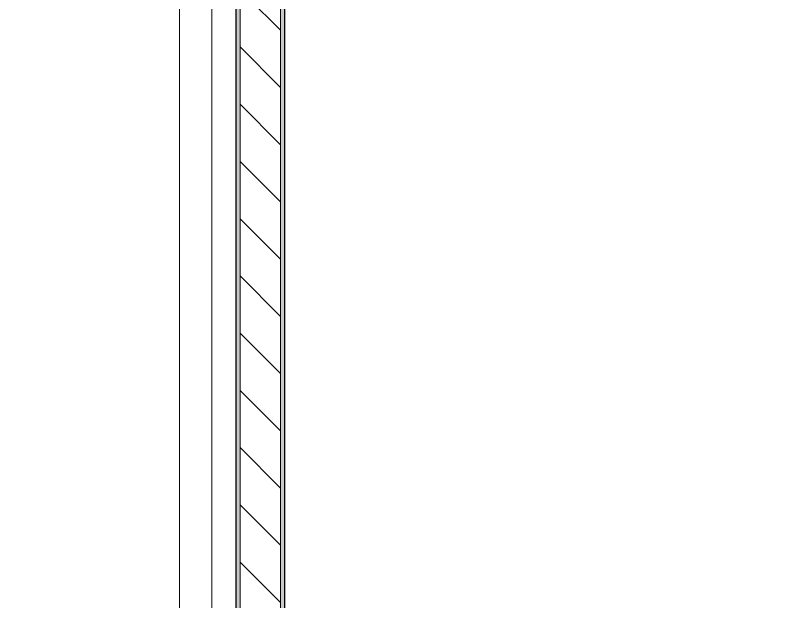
# Model space of a CAD drawing. Header units: millimetres. Extents: x -1113 to 415037, y -3642 to 354837.
# Drawn here: x 398967 to 402777, y 16234 to 19131 of the extents above; entities that cross this region are included whole.
import ezdxf

# ---------------------------------------------------------------- set-up
doc = ezdxf.new("R2010")
doc.units = ezdxf.units.MM
for name, color, linetype, lineweight in [('A-AREA-BNDY', 7, 'Continuous', 5), ('A-FLOR', 7, 'Continuous', 9), ('A-WALL', 7, 'Continuous', 5), ('I-WALL', 7, 'Continuous', 5), ('Оси', 7, 'Continuous', 9)]:
    doc.layers.add(name, color=color, linetype=linetype, lineweight=lineweight)
doc.layers.add('A-WALL-1', color=9, linetype='Continuous', lineweight=5, true_color=0x808080)
doc.layers.add('A-WALL-FNSH-1', color=9, linetype='Continuous', lineweight=5, true_color=0x808080)
pattern_1 = [(0, (289227.4, 1e-08), (243.84, 60.96), [20.117, -162.763, 20.117, -162.763, -975.36]), (0, (289227.4, 1e-08), (243.84, 60.96), [-365.76, 20.117, -345.643, 20.117, -162.763, -426.72]), (0, (289227.4, 1e-08), (243.84, 60.96), [-914.4, 20.117, -101.803, 20.117, -284.683]), (120, (289318.84, 30.48), (-174.71291, 180.691634), [20.117, -162.763, 20.117, -162.763, -975.36]), (120, (289318.84, 30.48), (-174.71291, 180.691634), [-365.76, 20.117, -345.643, 20.117, -162.763, -426.72]), (120, (289318.84, 30.48), (-174.71291, 180.691634), [-914.4, 20.117, -101.803, 20.117, -284.683]), (240, (289349.32, 152.4), (-69.12709, -241.651634), [20.117, -162.763, 20.117, -162.763, -975.36]), (240, (289349.32, 152.4), (-69.12709, -241.651634), [-365.76, 20.117, -345.643, 20.117, -162.763, -426.72]), (240, (289349.32, 152.4), (-69.12709, -241.651634), [-914.4, 20.117, -101.803, 20.117, -284.683])]

msp = doc.modelspace()

# ---------------------------------------------------------------- hatches: boundary and pattern name
at = {"layer": 'I-WALL'}
h = msp.add_hatch(dxfattribs=at)
h.set_pattern_fill('FP_191', color=256, style=0, pattern_type=2)
h.set_pattern_definition(pattern_1)
h.paths.add_polyline_path([(400277.4, 13600), (400297.4, 13600), (400296.4, 21130.1), (400277.4, 21150), (400277.4, 13600.9)])
h.paths.add_polyline_path([(400297.4, 21130), (400297.4, 21150), (400277.4, 21150)])
h = msp.add_hatch(dxfattribs=at)
h.set_pattern_fill('FP_191', color=256, style=0, pattern_type=2)
h.set_pattern_definition(pattern_1)
h.paths.add_polyline_path([(400062.4, 14150), (400077.4, 14150), (400077.4, 20900), (400057.4, 20900), (400057.4, 14150), (400062, 14150)])
h = msp.add_hatch(dxfattribs=at)
h.set_pattern_fill('FP_23', color=256, style=0, pattern_type=2)
h.set_pattern_definition([(135, (289227.4, 1e-08), (-141.42136, -141.42136), [])])
h.paths.add_polyline_path([(400277.4, 13900), (400277.4, 20900), (400077.4, 20900), (400077.4, 13900)])

# ---------------------------------------------------------------- linework, layer by layer
at = {"layer": 'A-AREA-BNDY', "flags": 128}
for points in [[(390348.4, 13621), (394756.4, 13621), (394756.4, 13921), (395298.4, 13921), (395298.4, 13621), (399076.4, 13621), (399076.4, 14158), (400049.4, 14158), (400049.4, 15050), (400056.4, 15050), (400056.4, 20879), (399556.4, 20879), (399556.4, 21129), (395298.4, 21129), (395298.4, 20879), (394756.4, 20879), (394756.4, 21129), (390048.4, 21129), (390048.4, 18180.8), (390055.9, 18180.8), (390055.9, 16380.8), (390048.4, 16380.8), (390048.4, 13921), (390348.4, 13921)], [(410436.4, 19121), (410436.4, 21129), (410098.4, 21129), (410098.4, 20879), (409356.6, 20879), (409356.6, 21129), (405348.9, 21129), (405348.9, 20879), (404806.9, 20879), (404806.9, 21129), (400298.4, 21129), (400298.4, 13621), (404806.4, 13621), (404806.4, 14101), (406528.9, 14101), (406528.9, 13621), (410136.4, 13621), (410136.4, 13921), (410416.4, 13921), (410416.4, 18579), (410136.4, 18579), (410136.4, 19121)]]:
    msp.add_lwpolyline(points, close=True, dxfattribs=at)
at = {"layer": 'A-FLOR'}
for p, q in [((400297.4, 13621), (400297.4, 21129)), ((399777.4, 14158), (399777.4, 20880))]:
    msp.add_line(p, q, dxfattribs=at)
at = {"layer": 'A-WALL'}
for p, q in [((400057.4, 20880), (400057.4, 15050)), ((400077.4, 13900), (400077.4, 20900))]:
    msp.add_line(p, q, dxfattribs=at)
at = {"layer": 'A-WALL-1'}
msp.add_line((400277.4, 20900), (400277.4, 13400), dxfattribs=at)
at = {"layer": 'A-WALL-FNSH-1'}
for p, q in [((400298.4, 13621), (400298.4, 21129)), ((400056.4, 20879), (400056.4, 15050))]:
    msp.add_line(p, q, dxfattribs=at)
at = {"layer": 'Оси'}
msp.add_lwpolyline([(399937.4, -1906.3), (399937.4, 3093.7), (399937.4, 17028.3), (399937.4, 22028.3)], dxfattribs=at)

doc.saveas('drawing.dxf')
